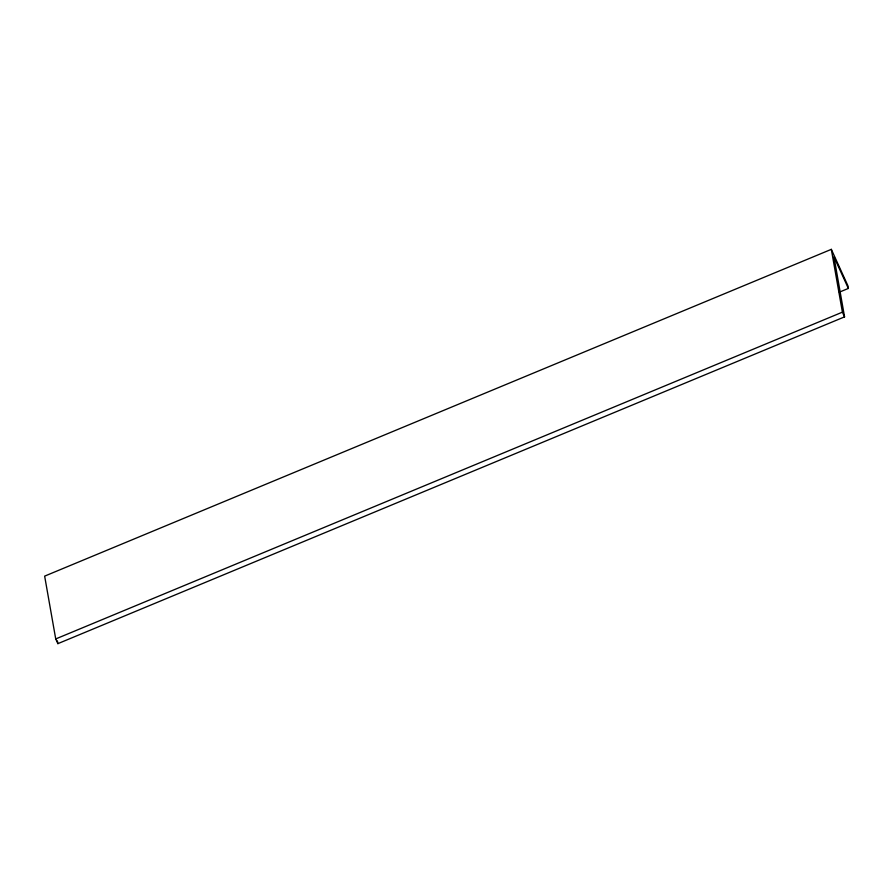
<?xml version="1.0" encoding="UTF-8"?>
<svg xmlns="http://www.w3.org/2000/svg" width="893" height="893" viewBox="0 0 893 893"><rect width="100%" height="100%" fill="white"/><g stroke="black" fill="none" stroke-linecap="round" stroke-linejoin="round"><path stroke-width="1.34" d="M848.35 288.428L847.848 285.593L831.327 249.348L44.65 576.13L55.723 638.941L57.878 643.652L844.555 316.87L833.973 256.883L848.35 288.428L839.342 292.167M55.723 638.941L842.4 312.159L831.327 249.348M842.4 312.159L844.555 316.87M57.398 640.928L57.878 643.652"/></g></svg>
